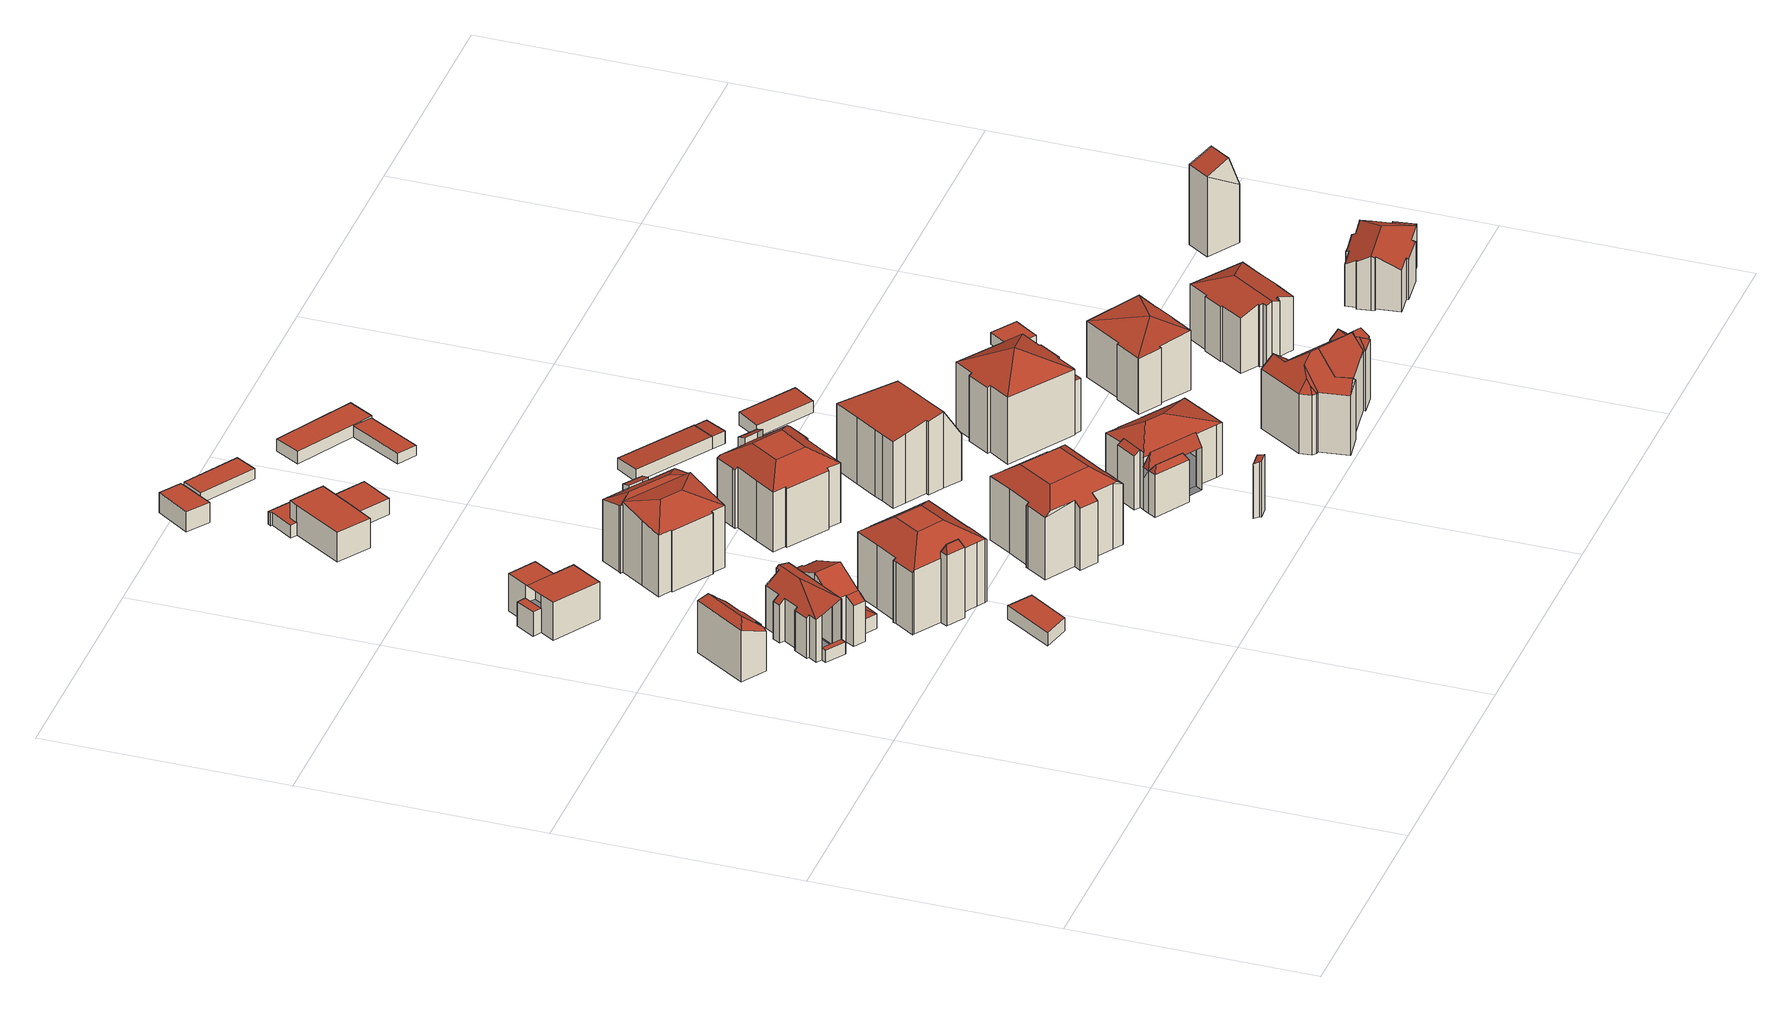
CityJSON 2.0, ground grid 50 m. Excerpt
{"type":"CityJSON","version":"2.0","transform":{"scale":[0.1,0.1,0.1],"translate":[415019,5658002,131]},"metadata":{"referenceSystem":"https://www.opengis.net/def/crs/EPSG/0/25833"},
"CityObjects":{
"building1":{"type":"Building","attributes":{"Dachtyp_tdc":"tdcFreeFormRoof","Gemeindeschluessel":14612000,"Dachneigung":38.51,"QualitaetDacherkennung":31,"Geometrietyp2DReferenz":"3000","measuredHeight":11.96,"function":"31001_9998","roofType":"5000"},"geometry":[{"type":"Solid","lod":"2","boundaries":[[[[0,1,2,3]],[[4,5,6]],[[7,2,1]],[[8,9,10,11,12,13,14,15,16,17]],[[18,5,10,9]],[[5,4,11,10]],[[4,3,12,11]],[[3,2,13,12]],[[2,7,14,13]],[[7,19,15,14]],[[19,20,16,15]],[[20,21,17,16]],[[21,22,8,17]],[[4,6,0,3]],[[18,22,21,20,19,7,1,0,6,5]],[[22,18,9,8]]]],"semantics":{"surfaces":[{"type":"RoofSurface"},{"type":"WallSurface"},{"type":"GroundSurface"}],"values":[[0,1,1,2,1,1,1,1,1,1,1,1,1,0,0,1]]}}]},
"building2":{"type":"Building","attributes":{"Gemeindeschluessel":14612000,"Geometrietyp2DReferenz":"3000","function":"31001_9998","roofType":"9999"},"children":["building2-1","building2-2"]},
"building2-1":{"type":"BuildingPart","attributes":{"Dachtyp_tdc":"tdcPolyFlatRoof","Dachneigung":0,"QualitaetDacherkennung":45,"Geometrietyp2DReferenz":"3000","measuredHeight":2.56,"roofType":"1000"},"parents":["building2"],"geometry":[{"type":"MultiSurface","lod":"2","boundaries":[[[23,24,25,26]],[[27,28,29,30]],[[28,23,26,29]],[[28,27,31,24,23]],[[26,25,32,30,29]]],"semantics":{"surfaces":[{"type":"WallSurface"},{"type":"RoofSurface"},{"type":"GroundSurface"}],"values":[0,0,0,1,2]}}]},
"building2-2":{"type":"BuildingPart","attributes":{"Dachtyp_tdc":"tdcHipAndGableRoof","Dachneigung":37.4,"QualitaetDacherkennung":36,"Geometrietyp2DReferenz":"3000","measuredHeight":12.07,"roofType":"5000"},"parents":["building2"],"geometry":[{"type":"MultiSurface","lod":"2","boundaries":[[[33,34,35,36]],[[34,37,38,35]],[[37,39,40,38]],[[39,41,42,40]],[[41,43,44,42]],[[43,45,46,44]],[[45,47,48,46]],[[47,49,50,48]],[[49,51,52,50]],[[51,53,54,52]],[[53,55,56,54]],[[55,57,30,56]],[[57,58,31,32,30]],[[59,60,61,25,24]],[[60,62,63,61]],[[62,64,65,63]],[[64,33,36,65]],[[60,59,58,66]],[[58,57,55,53,51,66]],[[51,49,47,45,43,41,39,37,34,33,64,62,60,66]],[[36,35,38,40,42,44,46,48,50,52,54,56,30,32,25,61,63,65]]],"semantics":{"surfaces":[{"type":"WallSurface"},{"type":"RoofSurface"},{"type":"GroundSurface"}],"values":[0,0,0,0,0,0,0,0,0,0,0,0,0,0,0,0,0,1,1,1,2]}}]},
"building3":{"type":"Building","attributes":{"Gemeindeschluessel":14612000,"Geometrietyp2DReferenz":"3000","function":"31001_9998","roofType":"9999"},"children":["building3-1","building3-2","building3-3"]},
"building3-1":{"type":"BuildingPart","attributes":{"Dachtyp_tdc":"tdcPolyFlatRoof","Dachneigung":0,"QualitaetDacherkennung":43,"Geometrietyp2DReferenz":"3000","measuredHeight":5.32,"roofType":"1000"},"parents":["building3"],"geometry":[{"type":"MultiSurface","lod":"2","boundaries":[[[67,68,69,70]],[[68,71,72,69]],[[73,67,70,74]],[[73,75,71,68,67]],[[70,69,72,76,74]]],"semantics":{"surfaces":[{"type":"WallSurface"},{"type":"RoofSurface"},{"type":"GroundSurface"}],"values":[0,0,0,1,2]}}]},
"building3-2":{"type":"BuildingPart","attributes":{"Dachtyp_tdc":"tdcPolyFlatRoof","Dachneigung":0,"QualitaetDacherkennung":62,"Geometrietyp2DReferenz":"3000","measuredHeight":8.32,"roofType":"1000"},"parents":["building3"],"geometry":[{"type":"MultiSurface","lod":"2","boundaries":[[[77,78,79,80]],[[81,82,83,72,71]],[[82,77,80,83]],[[82,81,84,78,77]],[[80,79,76,72,83]]],"semantics":{"surfaces":[{"type":"WallSurface"},{"type":"RoofSurface"},{"type":"GroundSurface"}],"values":[0,0,0,1,2]}}]},
"building3-3":{"type":"BuildingPart","attributes":{"Dachtyp_tdc":"tdcPolyFlatRoof","Dachneigung":0,"QualitaetDacherkennung":72,"Geometrietyp2DReferenz":"3000","measuredHeight":8.38,"roofType":"1000"},"parents":["building3"],"geometry":[{"type":"MultiSurface","lod":"2","boundaries":[[[85,86,87,88]],[[86,89,90,87]],[[89,91,73,74,90]],[[85,88,79,78]],[[78,84,91,89,86,85]],[[88,87,90,74,76,79]]],"semantics":{"surfaces":[{"type":"WallSurface"},{"type":"RoofSurface"},{"type":"GroundSurface"}],"values":[0,0,0,0,1,2]}}]},
"building4":{"type":"Building","attributes":{"Gemeindeschluessel":14612000,"Geometrietyp2DReferenz":"3000","function":"31001_9998","roofType":"9999"},"children":["building4-1","building4-2","building4-3"]},
"building4-1":{"type":"BuildingPart","attributes":{"Dachtyp_tdc":"tdcHipAndGableRoof","Dachneigung":10.18,"QualitaetDacherkennung":21,"Geometrietyp2DReferenz":"3000","measuredHeight":4.13,"roofType":"5000"},"parents":["building4"],"geometry":[{"type":"MultiSurface","lod":"2","boundaries":[[[92,93,94,95]],[[93,96,97,94]],[[96,98,99,97]],[[98,100,101,99]],[[100,102,103,101]],[[96,93,104]],[[93,92,105,104]],[[105,106,102,100,98,96,104]],[[103,107,108,95,94,97,99,101]]],"semantics":{"surfaces":[{"type":"WallSurface"},{"type":"RoofSurface"},{"type":"GroundSurface"}],"values":[0,0,0,0,0,1,1,1,2]}}]},
"building4-2":{"type":"BuildingPart","attributes":{"Dachtyp_tdc":"tdcPolyFlatRoof","Dachneigung":28.04,"QualitaetDacherkennung":26,"Geometrietyp2DReferenz":"3000","measuredHeight":10.11,"roofType":"2100"},"parents":["building4"],"geometry":[{"type":"MultiSurface","lod":"2","boundaries":[[[109,110,111,103,102]],[[110,112,113,111]],[[112,114,115,113]],[[112,110,109,116,114]],[[115,107,103,111,113]]],"semantics":{"surfaces":[{"type":"WallSurface"},{"type":"RoofSurface"},{"type":"GroundSurface"}],"values":[0,0,0,1,2]}}]},
"building4-3":{"type":"BuildingPart","attributes":{"Dachtyp_tdc":"tdcGableRoof","Dachneigung":23.94,"QualitaetDacherkennung":25,"Geometrietyp2DReferenz":"3000","measuredHeight":13.7,"roofType":"3100"},"parents":["building4"],"geometry":[{"type":"MultiSurface","lod":"2","boundaries":[[[117,118,119,120]],[[118,121,92,95,119]],[[122,123,115,114]],[[122,124,125,123]],[[124,126,127,125]],[[126,128,129,127]],[[128,130,131,129]],[[130,117,120,131]],[[126,124,122,114,116,132]],[[132,121,118,117,130,128,126]],[[120,119,95,108,107,115,123,125,127,129,131]]],"semantics":{"surfaces":[{"type":"WallSurface"},{"type":"RoofSurface"},{"type":"GroundSurface"}],"values":[0,0,0,0,0,0,0,0,1,1,2]}}]},
"building5":{"type":"Building","attributes":{"Dachtyp_tdc":"tdcPolyFlatRoof","Gemeindeschluessel":14612000,"Dachneigung":0,"QualitaetDacherkennung":79,"Geometrietyp2DReferenz":"3000","measuredHeight":2.95,"function":"31001_9998","roofType":"1000"},"geometry":[{"type":"Solid","lod":"2","boundaries":[[[[133,134,135,136]],[[134,137,138,135]],[[137,139,140,138]],[[139,133,136,140]],[[139,137,134,133]],[[136,135,138,140]]]],"semantics":{"surfaces":[{"type":"WallSurface"},{"type":"RoofSurface"},{"type":"GroundSurface"}],"values":[[0,0,0,0,1,2]]}}]},
"building6":{"type":"Building","attributes":{"Gemeindeschluessel":14612000,"Geometrietyp2DReferenz":"3000","function":"31001_9998","roofType":"9999"},"children":["building6-1","building6-2"]},
"building6-1":{"type":"BuildingPart","attributes":{"Dachtyp_tdc":"tdcFreeFormRoof","Dachneigung":62.91,"QualitaetDacherkennung":16,"Geometrietyp2DReferenz":"3000","measuredHeight":17.29,"roofType":"5000"},"parents":["building6"],"geometry":[{"type":"MultiSurface","lod":"2","boundaries":[[[141,142,143,144,145]],[[146,147,148,149,150]],[[147,141,145,148]],[[151,147,146]],[[152,151,146,142]],[[152,142,141]],[[151,152,141,147]],[[145,144,149,148]]],"semantics":{"surfaces":[{"type":"WallSurface"},{"type":"RoofSurface"},{"type":"GroundSurface"}],"values":[0,0,0,1,1,1,1,2]}}]},
"building6-2":{"type":"BuildingPart","attributes":{"Dachtyp_tdc":"tdcCutTentRoof","Dachneigung":33.25,"QualitaetDacherkennung":57,"Geometrietyp2DReferenz":"3000","measuredHeight":17.59,"roofType":"9999"},"parents":["building6"],"geometry":[{"type":"MultiSurface","lod":"2","boundaries":[[[153,154,155,156]],[[154,157,158,155]],[[157,159,160,158]],[[159,161,162,160]],[[161,163,164,162]],[[163,165,166,164]],[[165,167,168,166]],[[167,150,149,168]],[[143,169,170,144]],[[169,171,172,170]],[[171,173,174,172]],[[173,175,176,174]],[[175,177,178,176]],[[177,179,180,178]],[[179,181,182,180]],[[181,183,184,182]],[[183,185,186,184]],[[185,153,156,186]],[[165,163,161,159,157,187,188]],[[169,143,150,167,165,188,189]],[[181,179,177,175,173,171,169,189,190]],[[157,154,153,185,183,181,190,187]],[[190,189,188,187]],[[156,155,158,160,162,164,166,168,149,144,170,172,174,176,178,180,182,184,186]]],"semantics":{"surfaces":[{"type":"WallSurface"},{"type":"RoofSurface"},{"type":"GroundSurface"}],"values":[0,0,0,0,0,0,0,0,0,0,0,0,0,0,0,0,0,0,1,1,1,1,1,2]}}]},
"building7":{"type":"Building","attributes":{"Gemeindeschluessel":14612000,"Geometrietyp2DReferenz":"3000","function":"31001_9998","roofType":"9999"},"children":["building7-1","building7-2","building7-3"]},
"building7-1":{"type":"BuildingPart","attributes":{"Dachtyp_tdc":"tdcPolyFlatRoof","Dachneigung":19.4,"QualitaetDacherkennung":37,"Geometrietyp2DReferenz":"3000","measuredHeight":14.12,"roofType":"2100"},"parents":["building7"],"geometry":[{"type":"MultiSurface","lod":"2","boundaries":[[[191,192,193,194]],[[192,195,193]],[[196,197,198,199,200]],[[197,191,194,198]],[[197,196,192,191]],[[194,193,199,198]]],"semantics":{"surfaces":[{"type":"WallSurface"},{"type":"RoofSurface"},{"type":"GroundSurface"}],"values":[0,0,0,0,1,2]}}]},
"building7-2":{"type":"BuildingPart","attributes":{"Dachtyp_tdc":"tdcHipRoof","Dachneigung":27.9,"QualitaetDacherkennung":31,"Geometrietyp2DReferenz":"3000","measuredHeight":16.5,"roofType":"3200"},"parents":["building7"],"geometry":[{"type":"MultiSurface","lod":"2","boundaries":[[[201,202,203,204]],[[202,205,206,203]],[[205,207,208,206]],[[201,209,210,211]],[[212,213,214,215]],[[210,212,215,211]],[[214,216,207,205,202,201,211,215]],[[207,216,217,208]],[[216,214,218,217]],[[214,213,219,218]],[[213,212,220,219]],[[212,221,220]],[[210,222,223]],[[210,209,224,222]],[[209,201,204,224]],[[208,217,218,219,220,222,224,204,203,206]]],"semantics":{"surfaces":[{"type":"WallSurface"},{"type":"RoofSurface"},{"type":"GroundSurface"}],"values":[0,0,0,1,1,1,1,0,0,0,0,0,0,0,0,2]}}]},
"building7-3":{"type":"BuildingPart","attributes":{"Dachtyp_tdc":"tdcHipRoof","Dachneigung":30.08,"QualitaetDacherkennung":36,"Geometrietyp2DReferenz":"3000","measuredHeight":15.33,"roofType":"3200"},"parents":["building7"],"geometry":[{"type":"MultiSurface","lod":"2","boundaries":[[[221,225,226,220]],[[225,227,228,226]],[[227,229,230,228]],[[229,200,199,230]],[[195,231,232,193]],[[231,233,234,232]],[[233,235,236,234]],[[235,223,222,236]],[[235,233,231,237]],[[229,227,225,238]],[[231,195,200,229,238,237]],[[225,221,223,235,237,238]],[[220,226,228,230,199,193,232,234,236,222]]],"semantics":{"surfaces":[{"type":"WallSurface"},{"type":"RoofSurface"},{"type":"GroundSurface"}],"values":[0,0,0,0,0,0,0,0,1,1,1,1,2]}}]},
"building8":{"type":"Building","attributes":{"Dachtyp_tdc":"tdcPolyFlatRoof","Gemeindeschluessel":14612000,"Dachneigung":0,"QualitaetDacherkennung":77,"Geometrietyp2DReferenz":"3000","measuredHeight":6.47,"function":"31001_9998","roofType":"1000"},"geometry":[{"type":"Solid","lod":"2","boundaries":[[[[239,240,241,242]],[[240,243,244,241]],[[243,245,246,244]],[[245,247,248,246]],[[247,249,250,248]],[[249,251,252,250]],[[251,239,242,252]],[[251,249,247,245,243,240,239]],[[242,241,244,246,248,250,252]]]],"semantics":{"surfaces":[{"type":"WallSurface"},{"type":"RoofSurface"},{"type":"GroundSurface"}],"values":[[0,0,0,0,0,0,0,1,2]]}}]},
"building9":{"type":"Building","attributes":{"Dachtyp_tdc":"tdcPolyFlatRoof","Gemeindeschluessel":14612000,"Dachneigung":0,"QualitaetDacherkennung":74,"Geometrietyp2DReferenz":"3000","measuredHeight":2.83,"function":"31001_9998","roofType":"1000"},"geometry":[{"type":"Solid","lod":"2","boundaries":[[[[253,254,255,256]],[[254,257,258,255]],[[257,259,260,258]],[[259,261,262,260]],[[261,263,264,262]],[[263,265,266,264]],[[265,267,268,266]],[[267,253,256,268]],[[267,265,263,261,259,257,254,253]],[[256,255,258,260,262,264,266,268]]]],"semantics":{"surfaces":[{"type":"WallSurface"},{"type":"RoofSurface"},{"type":"GroundSurface"}],"values":[[0,0,0,0,0,0,0,0,1,2]]}}]},
"building10":{"type":"Building","attributes":{"Dachtyp_tdc":"tdcPolyFlatRoof","Gemeindeschluessel":14612000,"Dachneigung":0,"QualitaetDacherkennung":57,"Geometrietyp2DReferenz":"3000","measuredHeight":4.33,"function":"31001_9998","roofType":"1000"},"geometry":[{"type":"Solid","lod":"2","boundaries":[[[[269,270,271,272]],[[270,273,274,271]],[[273,275,276,274]],[[275,277,278,276]],[[277,269,272,278]],[[277,275,273,270,269]],[[272,271,274,276,278]]]],"semantics":{"surfaces":[{"type":"WallSurface"},{"type":"RoofSurface"},{"type":"GroundSurface"}],"values":[[0,0,0,0,0,1,2]]}}]},
"building11":{"type":"Building","attributes":{"Dachtyp_tdc":"tdcPolyFlatRoof","Gemeindeschluessel":14612000,"Dachneigung":0,"QualitaetDacherkennung":84,"Geometrietyp2DReferenz":"3000","measuredHeight":3.45,"function":"31001_9998","roofType":"1000"},"geometry":[{"type":"Solid","lod":"2","boundaries":[[[[279,280,281,282]],[[280,283,242,281]],[[283,284,252,242]],[[284,279,282,252]],[[284,283,280,279]],[[282,281,242,252]]]],"semantics":{"surfaces":[{"type":"WallSurface"},{"type":"RoofSurface"},{"type":"GroundSurface"}],"values":[[0,0,0,0,1,2]]}}]},
"building12":{"type":"Building","attributes":{"Dachtyp_tdc":"tdcFreeFormRoof","Gemeindeschluessel":14612000,"Dachneigung":0.105,"QualitaetDacherkennung":52,"Geometrietyp2DReferenz":"3000","measuredHeight":16.97,"function":"31001_9998","roofType":"5000"},"geometry":[{"type":"Solid","lod":"2","boundaries":[[[[285,286,287,288]],[[286,289,290,287]],[[289,291,292,290]],[[291,293,294,292]],[[293,295,296,294]],[[295,297,298,296]],[[297,299,300,298]],[[299,301,302,300]],[[301,303,304,302]],[[303,305,306,304]],[[305,307,308,306]],[[307,309,310,308]],[[309,311,312,310]],[[311,313,314,312]],[[313,315,316,314]],[[315,317,318,316]],[[317,319,320,318]],[[319,321,322,320]],[[321,285,288,322]],[[311,323,324,325,326,315,313]],[[327,328,286,285,321,319,317,326,325]],[[329,330,297,295,293,291,289,328,327]],[[323,309,307,305,303,301,299,330,329,324]],[[325,324,329,327]],[[289,286,328]],[[311,309,323]],[[317,315,326]],[[299,297,330]],[[288,287,290,292,294,296,298,300,302,304,306,308,310,312,314,316,318,320,322]]]],"semantics":{"surfaces":[{"type":"WallSurface"},{"type":"RoofSurface"},{"type":"GroundSurface"}],"values":[[0,0,0,0,0,0,0,0,0,0,0,0,0,0,0,0,0,0,0,1,1,1,1,1,0,0,0,0,2]]}}]},
"building13":{"type":"Building","attributes":{"Gemeindeschluessel":14612000,"Geometrietyp2DReferenz":"3000","function":"31001_9998","roofType":"9999"},"children":["building13-1","building13-2"]},
"building13-1":{"type":"BuildingPart","attributes":{"Dachtyp_tdc":"tdcPolyFlatRoof","Dachneigung":25.23,"QualitaetDacherkennung":44,"Geometrietyp2DReferenz":"3000","measuredHeight":14.77,"roofType":"2100"},"parents":["building13"],"geometry":[{"type":"MultiSurface","lod":"2","boundaries":[[[331,332,333,334,335]],[[336,337,338,339,340]],[[337,331,335,338]],[[337,336,332,331]],[[335,334,339,338]]],"semantics":{"surfaces":[{"type":"WallSurface"},{"type":"RoofSurface"},{"type":"GroundSurface"}],"values":[0,0,0,1,2]}}]},
"building13-2":{"type":"BuildingPart","attributes":{"Dachtyp_tdc":"tdcCutTentRoof","Dachneigung":33.78,"QualitaetDacherkennung":55,"Geometrietyp2DReferenz":"3000","measuredHeight":16.41,"roofType":"9999"},"parents":["building13"],"geometry":[{"type":"MultiSurface","lod":"2","boundaries":[[[341,342,343,344]],[[342,345,346,343]],[[345,347,348,346]],[[347,349,350,348]],[[349,351,352,350]],[[351,353,354,352]],[[353,355,356,354]],[[355,357,358,356]],[[357,359,360,358]],[[359,361,362,360]],[[361,363,364,362]],[[363,365,366,364]],[[365,367,368,366]],[[367,369,370,368]],[[369,371,372,370]],[[371,340,339,372]],[[333,373,374,334]],[[373,375,376,374]],[[375,377,378,376]],[[377,341,344,378]],[[357,355,353,351,349,347,379,380]],[[369,367,365,363,361,359,357,380,381]],[[373,333,340,371,369,381,382]],[[347,345,342,341,377,375,373,382,379]],[[382,381,380,379]],[[344,343,346,348,350,352,354,356,358,360,362,364,366,368,370,372,339,334,374,376,378]]],"semantics":{"surfaces":[{"type":"WallSurface"},{"type":"RoofSurface"},{"type":"GroundSurface"}],"values":[0,0,0,0,0,0,0,0,0,0,0,0,0,0,0,0,0,0,0,0,1,1,1,1,1,2]}}]},
"building14":{"type":"Building","attributes":{"Dachtyp_tdc":"tdcPolyFlatRoof","Gemeindeschluessel":14612000,"Dachneigung":0,"QualitaetDacherkennung":63,"Geometrietyp2DReferenz":"3000","measuredHeight":2.33,"function":"31001_9998","roofType":"1000"},"geometry":[{"type":"Solid","lod":"2","boundaries":[[[[383,384,385,386]],[[384,387,388,385]],[[387,389,390,388]],[[389,383,386,390]],[[389,387,384,383]],[[386,385,388,390]]]],"semantics":{"surfaces":[{"type":"WallSurface"},{"type":"RoofSurface"},{"type":"GroundSurface"}],"values":[[0,0,0,0,1,2]]}}]},
"building15":{"type":"Building","attributes":{"Dachtyp_tdc":"tdcPolyFlatRoof","Gemeindeschluessel":14612000,"Dachneigung":9.27,"QualitaetDacherkennung":29,"Geometrietyp2DReferenz":"3000","measuredHeight":12.15,"function":"31001_9998","roofType":"2100"},"geometry":[{"type":"Solid","lod":"2","boundaries":[[[[391,392,393,394]],[[392,395,396,393]],[[395,397,398,396]],[[397,399,400,398]],[[399,391,394,400]],[[399,397,395,392,391]],[[394,393,396,398,400]]]],"semantics":{"surfaces":[{"type":"WallSurface"},{"type":"RoofSurface"},{"type":"GroundSurface"}],"values":[[0,0,0,0,0,1,2]]}}]},
"building16":{"type":"Building","attributes":{"Gemeindeschluessel":14612000,"Geometrietyp2DReferenz":"3000","function":"31001_9998","roofType":"9999"},"children":["building16-1","building16-2"]},
"building16-1":{"type":"BuildingPart","attributes":{"Dachtyp_tdc":"tdcPolyFlatRoof","Dachneigung":0,"QualitaetDacherkennung":47,"Geometrietyp2DReferenz":"3000","measuredHeight":2.73,"roofType":"1000"},"parents":["building16"],"geometry":[{"type":"MultiSurface","lod":"2","boundaries":[[[401,402,403,404]],[[402,405,406,403]],[[405,407,408,409,406]],[[410,401,404,411,412]],[[410,407,405,402,401]],[[404,403,406,409,411]]],"semantics":{"surfaces":[{"type":"WallSurface"},{"type":"RoofSurface"},{"type":"GroundSurface"}],"values":[0,0,0,0,1,2]}}]},
"building16-2":{"type":"BuildingPart","attributes":{"Dachtyp_tdc":"tdcPolyFlatRoof","Dachneigung":3.04,"QualitaetDacherkennung":81,"Geometrietyp2DReferenz":"3000","measuredHeight":2.46,"roofType":"2100"},"parents":["building16"],"geometry":[{"type":"MultiSurface","lod":"2","boundaries":[[[413,414,415,416]],[[414,412,411,415]],[[408,413,416,409]],[[408,412,414,413]],[[416,415,411,409]]],"semantics":{"surfaces":[{"type":"WallSurface"},{"type":"RoofSurface"},{"type":"GroundSurface"}],"values":[0,0,0,1,2]}}]},
"building17":{"type":"Building","attributes":{"Gemeindeschluessel":14612000,"Dachtyp_tdc":"tdcHipAndGableRoof","Dachneigung":10.62,"QualitaetDacherkennung":22,"Geometrietyp2DReferenz":"3000","measuredHeight":16.78,"function":"31001_9998","roofType":"5000"},"geometry":[{"type":"Solid","lod":"2","boundaries":[[[[417,418,419,420]],[[418,421,422,419]],[[421,423,424,422]],[[423,425,426,424]],[[425,427,428,426]],[[427,429,430,428]],[[429,431,432,430]],[[431,433,434,432]],[[433,435,436,434]],[[435,437,438,436]],[[437,439,440,438]],[[439,441,442,440]],[[441,443,444,442]],[[443,445,446,444]],[[445,447,448,446]],[[447,449,450,448]],[[449,417,420,450]],[[445,443,441,451]],[[441,439,437,435,433,431,429,427,425,451]],[[425,423,421,418,417,449,447,445,451]],[[420,419,422,424,426,428,430,432,434,436,438,440,442,444,446,448,450]]]],"semantics":{"surfaces":[{"type":"WallSurface"},{"type":"RoofSurface"},{"type":"GroundSurface"}],"values":[[0,0,0,0,0,0,0,0,0,0,0,0,0,0,0,0,0,1,1,1,2]]}}]},
"building18":{"type":"Building","attributes":{"Gemeindeschluessel":14612000,"Dachtyp_tdc":"tdcPolyFlatRoof","Dachneigung":3.82,"QualitaetDacherkennung":83,"Geometrietyp2DReferenz":"3000","measuredHeight":2.7,"function":"31001_2463","roofType":"2100"},"geometry":[{"type":"Solid","lod":"2","boundaries":[[[[452,453,454,455]],[[453,456,457,454]],[[456,458,459,457]],[[458,452,455,459]],[[458,456,453,452]],[[455,454,457,459]]]],"semantics":{"surfaces":[{"type":"WallSurface"},{"type":"RoofSurface"},{"type":"GroundSurface"}],"values":[[0,0,0,0,1,2]]}}]},
"building19":{"type":"Building","attributes":{"Gemeindeschluessel":14612000,"Geometrietyp2DReferenz":"3000","function":"31001_9998","roofType":"9999"},"children":["building19-1","building19-2","building19-3","building19-4"]},
"building19-1":{"type":"BuildingPart","attributes":{"Dachtyp_tdc":"tdcPolyFlatRoof","Dachneigung":28.82,"QualitaetDacherkennung":41,"Geometrietyp2DReferenz":"3000","measuredHeight":12.56,"roofType":"2100"},"parents":["building19"],"geometry":[{"type":"MultiSurface","lod":"2","boundaries":[[[460,461,462]],[[460,463,464,461]],[[463,465,466,464]],[[465,467,468,466]],[[467,469,470,471,468]],[[467,465,463,460,469]],[[471,461,464,466,468]]],"semantics":{"surfaces":[{"type":"WallSurface"},{"type":"RoofSurface"},{"type":"GroundSurface"}],"values":[0,0,0,0,0,1,2]}}]},
"building19-2":{"type":"BuildingPart","attributes":{"Dachtyp_tdc":"tdcFreeFormRoof","Dachneigung":75.92,"QualitaetDacherkennung":25,"Geometrietyp2DReferenz":"3000","measuredHeight":12.61,"roofType":"5000"},"parents":["building19"],"geometry":[{"type":"MultiSurface","lod":"2","boundaries":[[[472,473,474,475]],[[476,477,478]],[[479,476,478,473]],[[479,473,472]],[[476,479,472,477]],[[475,474,480,481,461]]],"semantics":{"surfaces":[{"type":"WallSurface"},{"type":"RoofSurface"},{"type":"GroundSurface"}],"values":[0,1,1,1,1,2]}}]},
"building19-3":{"type":"BuildingPart","attributes":{"Dachtyp_tdc":"tdcFreeFormRoof","Dachneigung":58.16,"QualitaetDacherkennung":13,"Geometrietyp2DReferenz":"3000","measuredHeight":10.66,"roofType":"5000"},"parents":["building19"],"geometry":[{"type":"MultiSurface","lod":"2","boundaries":[[[482,483,484,485]],[[483,486,481,484]],[[486,487,461,481]],[[486,483,488]],[[483,482,489,488]],[[482,490,489]],[[490,486,488,489]],[[481,480,485,484,481,461]],[[490,482,485,480]]],"semantics":{"surfaces":[{"type":"WallSurface"},{"type":"RoofSurface"},{"type":"GroundSurface"}],"values":[0,0,0,1,1,1,1,2,0]}}]},
"building19-4":{"type":"BuildingPart","attributes":{"Dachtyp_tdc":"tdcHipRoof","Dachneigung":23.86,"QualitaetDacherkennung":37,"Geometrietyp2DReferenz":"3000","measuredHeight":14.15,"roofType":"3200"},"parents":["building19"],"geometry":[{"type":"MultiSurface","lod":"2","boundaries":[[[491,492,493,494]],[[492,495,496,493]],[[495,497,498,496]],[[497,499,500,498]],[[499,501,502,500]],[[501,503,504,502]],[[503,505,506,504]],[[507,508,509,471]],[[470,507,471]],[[508,510,511,509]],[[510,512,513,511]],[[512,491,494,513]],[[508,507,470,462,514]],[[503,501,499,497,515]],[[462,516,505,503,515,514]],[[497,495,492,491,512,510,508,514,515]],[[494,493,496,498,500,502,504,506,475,461,471,509,511,513]],[[505,516,472,475,506]]],"semantics":{"surfaces":[{"type":"WallSurface"},{"type":"RoofSurface"},{"type":"GroundSurface"}],"values":[0,0,0,0,0,0,0,0,0,0,0,0,1,1,1,1,2,0]}}]},
"building20":{"type":"Building","attributes":{"Dachtyp_tdc":"tdcPolyFlatRoof","Gemeindeschluessel":14612000,"Dachneigung":4.11,"QualitaetDacherkennung":76,"Geometrietyp2DReferenz":"3000","measuredHeight":2.75,"function":"31001_9998","roofType":"2100"},"geometry":[{"type":"Solid","lod":"2","boundaries":[[[[517,518,519,520]],[[518,458,459,519]],[[458,521,457,459]],[[521,517,520,457]],[[521,458,518,517]],[[520,519,459,457]]]],"semantics":{"surfaces":[{"type":"WallSurface"},{"type":"RoofSurface"},{"type":"GroundSurface"}],"values":[[0,0,0,0,1,2]]}}]},
"building21":{"type":"Building","attributes":{"Dachtyp_tdc":"tdcPolyFlatRoof","Gemeindeschluessel":14612000,"Dachneigung":2.9,"QualitaetDacherkennung":64,"Geometrietyp2DReferenz":"3000","measuredHeight":2.85,"function":"31001_9998","roofType":"2100"},"geometry":[{"type":"Solid","lod":"2","boundaries":[[[[522,523,524,525]],[[523,526,527,524]],[[526,528,529,527]],[[528,522,525,529]],[[528,526,523,522]],[[525,524,527,529]]]],"semantics":{"surfaces":[{"type":"WallSurface"},{"type":"RoofSurface"},{"type":"GroundSurface"}],"values":[[0,0,0,0,1,2]]}}]},
"building22":{"type":"Building","attributes":{"Gemeindeschluessel":14612000,"Geometrietyp2DReferenz":"3000","function":"31001_9998","roofType":"9999"},"children":["building22-1","building22-2","building22-3"]},
"building22-1":{"type":"BuildingPart","attributes":{"Dachtyp_tdc":"tdcFreeFormRoof","Dachneigung":48.57,"QualitaetDacherkennung":22,"Geometrietyp2DReferenz":"3000","measuredHeight":13.56,"roofType":"5000"},"parents":["building22"],"geometry":[{"type":"MultiSurface","lod":"2","boundaries":[[[530,531,532,533]],[[531,534,535,532]],[[534,536,537,535]],[[538,539,534,531]],[[538,531,530]],[[539,538,530,536]],[[539,536,534]],[[537,533,532,535]]],"semantics":{"surfaces":[{"type":"WallSurface"},{"type":"RoofSurface"},{"type":"GroundSurface"}],"values":[0,0,0,1,1,1,1,2]}}]},
"building22-2":{"type":"BuildingPart","attributes":{"Dachtyp_tdc":"tdcTentRoof","Dachneigung":27.45,"QualitaetDacherkennung":51,"Geometrietyp2DReferenz":"3000","measuredHeight":18.66,"roofType":"3500"},"parents":["building22"],"geometry":[{"type":"MultiSurface","lod":"2","boundaries":[[[540,541,542,543]],[[541,544,545,542]],[[544,546,547,548,545]],[[549,550,551]],[[549,552,553,550]],[[552,554,555,553]],[[554,556,557,555]],[[556,558,559,557]],[[558,560,561,559]],[[560,562,563,561]],[[562,564,565,563]],[[564,566,530,533,565]],[[567,540,543,537,536]],[[552,549,568,546,544,541,540,569]],[[554,552,569]],[[564,562,560,558,556,554,569]],[[540,567,566,564,569]],[[543,542,545,548,570,550,553,555,557,559,561,563,565,533,537]]],"semantics":{"surfaces":[{"type":"WallSurface"},{"type":"RoofSurface"},{"type":"GroundSurface"}],"values":[0,0,0,0,0,0,0,0,0,0,0,0,0,1,1,1,1,2]}}]},
"building22-3":{"type":"BuildingPart","attributes":{"Dachtyp_tdc":"tdcPolyFlatRoof","Dachneigung":6.93,"QualitaetDacherkennung":48,"Geometrietyp2DReferenz":"3000","measuredHeight":11.78,"roofType":"2100"},"parents":["building22"],"geometry":[{"type":"MultiSurface","lod":"2","boundaries":[[[571,551,550,572]],[[547,573,574,548]],[[573,571,572,574]],[[573,547,575,551,571]],[[572,550,570,548,574]]],"semantics":{"surfaces":[{"type":"WallSurface"},{"type":"RoofSurface"},{"type":"GroundSurface"}],"values":[0,0,0,1,2]}}]},
"building23":{"type":"Building","attributes":{"Dachtyp_tdc":"tdcFreeFormRoof","Gemeindeschluessel":14612000,"Dachneigung":37.5,"QualitaetDacherkennung":21,"Geometrietyp2DReferenz":"3000","measuredHeight":18.26,"function":"31001_9998","roofType":"5000"},"geometry":[{"type":"Solid","lod":"2","boundaries":[[[[576,577,578,579]],[[577,580,581,578]],[[580,582,583,581]],[[582,584,585,583]],[[584,586,587,585]],[[586,588,589,587]],[[588,590,591,589]],[[590,592,593,591]],[[592,594,595,593]],[[594,596,597,595]],[[596,598,599,597]],[[598,600,601,599]],[[600,602,603,601]],[[602,604,605,603]],[[604,606,607,605]],[[606,608,609,607]],[[608,610,611,609]],[[610,612,613,611]],[[612,614,615,613]],[[614,576,579,615]],[[616,614,612]],[[617,618,616,612,610]],[[619,620,621,622,617,610,608]],[[619,608,606]],[[620,619,606,604]],[[623,624,621,620,604,602]],[[625,626,627,623,602,600]],[[625,600,598]],[[626,625,598,596]],[[628,627,626,596,594]],[[628,594,592]],[[629,624,623,627,628,592,590]],[[630,629,590,588]],[[630,588,586]],[[624,629,630,586,584]],[[631,622,621,624,584,582]],[[632,631,582,580]],[[632,580,577]],[[618,617,622,631,632,577,576]],[[616,618,576,614]],[[579,578,581,583,585,587,589,591,593,595,597,599,601,603,605,607,609,611,613,615]]]],"semantics":{"surfaces":[{"type":"WallSurface"},{"type":"RoofSurface"},{"type":"GroundSurface"}],"values":[[0,0,0,0,0,0,0,0,0,0,0,0,0,0,0,0,0,0,0,0,1,1,1,0,1,1,1,1,1,1,0,1,1,0,1,1,1,0,1,1,2]]}}]},
"building24":{"type":"Building","attributes":{"Gemeindeschluessel":14612000,"Geometrietyp2DReferenz":"3000","function":"31001_9998","roofType":"9999"},"children":["building24-1","building24-2"]},
"building24-1":{"type":"BuildingPart","attributes":{"Dachtyp_tdc":"tdcTentRoof","Dachneigung":10,"QualitaetDacherkennung":32,"Geometrietyp2DReferenz":"3000","measuredHeight":13.82,"roofType":"3500"},"parents":["building24"],"geometry":[{"type":"MultiSurface","lod":"2","boundaries":[[[633,634,635,636,637]],[[638,639,640]],[[638,641,642,639]],[[641,643,644,642]],[[643,645,646,644]],[[645,647,648,646]],[[647,649,650,648]],[[649,651,652,650]],[[651,653,654,652]],[[653,655,656,654]],[[655,657,658,656]],[[657,633,637,658]],[[641,638,634,633,657,659]],[[649,647,645,643,641,659]],[[655,653,651,649,659]],[[657,655,659]],[[637,636,660,639,642,644,646,648,650,652,654,656,658]]],"semantics":{"surfaces":[{"type":"WallSurface"},{"type":"RoofSurface"},{"type":"GroundSurface"}],"values":[0,0,0,0,0,0,0,0,0,0,0,0,1,1,1,1,2]}}]},
"building24-2":{"type":"BuildingPart","attributes":{"Dachtyp_tdc":"tdcGableRoof","Dachneigung":13.65,"QualitaetDacherkennung":11,"Geometrietyp2DReferenz":"3000","measuredHeight":10.24,"roofType":"3100"},"parents":["building24"],"geometry":[{"type":"MultiSurface","lod":"2","boundaries":[[[635,661,662,636]],[[661,663,664,662]],[[663,665,666,664]],[[665,667,668,666]],[[667,669,670,668]],[[669,640,639,670]],[[665,663,661,635,671]],[[671,640,669,667,665]],[[639,660,636,662,664,666,668,670]]],"semantics":{"surfaces":[{"type":"WallSurface"},{"type":"RoofSurface"},{"type":"GroundSurface"}],"values":[0,0,0,0,0,0,1,1,2]}}]},
"building25":{"type":"Building","attributes":{"Dachtyp_tdc":"tdcPolyFlatRoof","Gemeindeschluessel":14612000,"Dachneigung":0,"QualitaetDacherkennung":31,"Geometrietyp2DReferenz":"3000","measuredHeight":2.5,"function":"31001_9998","roofType":"1000"},"geometry":[{"type":"Solid","lod":"2","boundaries":[[[[672,673,674,675]],[[673,676,677,674]],[[676,678,679,677]],[[678,672,675,679]],[[678,676,673,672]],[[675,674,677,679]]]],"semantics":{"surfaces":[{"type":"WallSurface"},{"type":"RoofSurface"},{"type":"GroundSurface"}],"values":[[0,0,0,0,1,2]]}}]},
"building26":{"type":"Building","attributes":{"Gemeindeschluessel":14612000,"Geometrietyp2DReferenz":"3000","function":"31001_9998","roofType":"9999"},"children":["building26-1","building26-2"]},
"building26-1":{"type":"BuildingPart","attributes":{"Dachtyp_tdc":"tdcHipAndGableRoof","Dachneigung":20.3,"QualitaetDacherkennung":48,"Geometrietyp2DReferenz":"3000","measuredHeight":14.2,"roofType":"5000"},"parents":["building26"],"geometry":[{"type":"MultiSurface","lod":"2","boundaries":[[[680,681,682]],[[680,683,684,681]],[[683,685,686,684]],[[685,687,688,686]],[[687,689,690,688]],[[689,691,692,690]],[[691,693,694,692]],[[693,695,696,694]],[[695,697,698,696]],[[697,699,700,698]],[[699,701,702,700]],[[701,703,704,702]],[[703,705,706,704]],[[705,707,708,706]],[[707,709,710,708]],[[709,711,712,710]],[[711,713,714,712]],[[713,715,716,714]],[[715,717,718,716]],[[717,719,718]],[[715,713,720]],[[713,711,709,707,705,703,701,699,697,695,693,720]],[[693,691,689,687,685,683,680,717,715,720]],[[681,684,686,688,690,692,694,696,698,700,702,704,706,708,710,712,714,716,718]]],"semantics":{"surfaces":[{"type":"WallSurface"},{"type":"RoofSurface"},{"type":"GroundSurface"}],"values":[0,0,0,0,0,0,0,0,0,0,0,0,0,0,0,0,0,0,0,0,1,1,1,2]}}]},
"building26-2":{"type":"BuildingPart","attributes":{"Dachtyp_tdc":"tdcFreeFormRoof","Dachneigung":46.02,"QualitaetDacherkennung":5,"Geometrietyp2DReferenz":"3000","measuredHeight":10.43,"roofType":"5000"},"parents":["building26"],"geometry":[{"type":"MultiSurface","lod":"2","boundaries":[[[721,722,723,724]],[[722,725,726,723]],[[725,727,728,726]],[[727,682,681,728]],[[719,729,730,718]],[[729,721,724,730]],[[682,727,725,722,731]],[[722,721,732,731]],[[721,729,719,732]],[[719,682,731,732]],[[724,723,726,728,681,718,730]]],"semantics":{"surfaces":[{"type":"WallSurface"},{"type":"RoofSurface"},{"type":"GroundSurface"}],"values":[0,0,0,0,0,0,1,1,1,1,2]}}]},
"building27":{"type":"Building","attributes":{"Gemeindeschluessel":14612000,"Geometrietyp2DReferenz":"3000","function":"31001_9998","roofType":"9999"},"children":["building27-1","building27-2"]},
"building27-1":{"type":"BuildingPart","attributes":{"Dachtyp_tdc":"tdcHipAndGableRoof","Dachneigung":25.63,"QualitaetDacherkennung":59,"Geometrietyp2DReferenz":"3000","measuredHeight":11.8,"roofType":"5000"},"parents":["building27"],"geometry":[{"type":"MultiSurface","lod":"2","boundaries":[[[733,734,735,736]],[[734,737,738,735]],[[737,739,740,738]],[[739,741,742,740]],[[741,743,744,742]],[[743,745,746,744]],[[745,747,748,746]],[[747,749,750,748]],[[749,751,752,750]],[[751,753,754,752]],[[753,755,756,754]],[[755,757,758,756]],[[757,759,760,758]],[[759,761,762,760]],[[761,763,764,762]],[[763,765,766,764]],[[765,767,766]],[[768,769,770,771,772]],[[769,773,774,770]],[[773,775,776,774]],[[775,733,736,776]],[[769,768,765,763,777]],[[763,761,759,757,755,753,751,749,747,745,743,777]],[[743,741,739,737,734,733,775,773,769,777]],[[736,735,738,740,742,744,746,748,750,752,754,756,758,760,762,764,766,771,770,774,776]]],"semantics":{"surfaces":[{"type":"WallSurface"},{"type":"RoofSurface"},{"type":"GroundSurface"}],"values":[0,0,0,0,0,0,0,0,0,0,0,0,0,0,0,0,0,0,0,0,0,1,1,1,2]}}]},
"building27-2":{"type":"BuildingPart","attributes":{"Dachtyp_tdc":"tdcPolyFlatRoof","Dachneigung":3.19,"QualitaetDacherkennung":56,"Geometrietyp2DReferenz":"3000","measuredHeight":7.82,"roofType":"2100"},"parents":["building27"],"geometry":[{"type":"MultiSurface","lod":"2","boundaries":[[[778,772,771,779]],[[767,780,781,766]],[[780,782,783,781]],[[782,784,785,783]],[[784,778,779,785]],[[784,782,780,767,772,778]],[[779,771,766,781,783,785]]],"semantics":{"surfaces":[{"type":"WallSurface"},{"type":"RoofSurface"},{"type":"GroundSurface"}],"values":[0,0,0,0,0,1,2]}}]},
"building28":{"type":"Building","attributes":{"Dachtyp_tdc":"tdcGableRoof","Gemeindeschluessel":14612000,"Dachneigung":68.79,"QualitaetDacherkennung":2,"Geometrietyp2DReferenz":"3000","measuredHeight":19.61,"function":"31001_9998","roofType":"3100"},"geometry":[{"type":"Solid","lod":"2","boundaries":[[[[786,787,788,789]],[[787,790,791,788]],[[790,792,793,791]],[[792,786,789,793]],[[790,787,794]],[[786,792,795]],[[787,786,795,794]],[[792,790,794,795]],[[789,788,791,793]]]],"semantics":{"surfaces":[{"type":"WallSurface"},{"type":"RoofSurface"},{"type":"GroundSurface"}],"values":[[0,0,0,0,0,0,1,1,2]]}}]}
},
"vertices":[
[39,809,187],[92,892,187],[71,906,182],[2,798,182],[52,766,155],[69,792,160],[57,772,160],[103,885,177],[106,827,68],[79,785,68],[69,792,68],[52,766,68],[2,798,68],[71,906,68],[103,885,68],[99,879,68],[117,867,68],[96,834,68],[79,785,150],[99,879,177],[117,867,160],[96,834,160],[106,827,150],
[123,674,88],[129,684,88],[129,684,62],[123,674,62],[168,658,88],[162,649,88],[162,649,62],[168,658,62],[168,659,88],[168,659,62],
[143,741,150],[148,738,155],[148,738,62],[143,741,62],[168,769,155],[168,769,62],[158,776,145],[158,776,62],[167,791,145],[167,791,62],[178,784,155],[178,784,62],[198,816,155],[198,816,62],[223,799,178],[223,799,62],[227,806,178],[227,806,62],[233,802,183],[233,802,62],[253,790,177],[253,790,62],[184,682,177],[184,682,62],[168,658,177],[168,659,178],[129,684,160],[118,691,155],[118,691,62],[130,709,155],[130,709,62],[125,712,150],[125,712,62],[200,751,183],
[9,1205,132],[33,1244,132],[33,1244,79],[9,1205,79],[50,1234,132],[50,1234,79],[26,1195,132],[26,1195,79],[47,1229,132],[47,1229,79],
[129,1241,162],[101,1196,162],[101,1196,79],[129,1241,79],[50,1234,162],[75,1275,162],[75,1275,79],[47,1229,162],
[141,1171,162],[102,1107,162],[102,1107,79],[141,1171,79],[8,1165,162],[8,1165,79],[26,1195,162],
[271,707,90],[308,684,90],[308,684,56],[271,707,56],[271,625,88],[271,625,56],[239,645,88],[239,645,56],[236,641,87],[236,641,56],[231,644,87],[231,644,56],[276,684,97],[262,693,97],[234,649,88],[234,649,56],[262,693,56],
[231,644,154],[222,631,145],[222,631,56],[199,646,145],[199,646,56],[210,664,157],[210,664,56],[234,649,157],
[274,767,162],[299,751,162],[299,751,56],[274,767,56],[271,707,185],[211,665,157],[211,665,56],[184,682,157],[184,682,56],[212,726,193],[212,726,56],[253,790,159],[253,790,56],[278,773,159],[278,773,56],[262,693,193],
[336,315,71],[399,414,71],[399,414,42],[336,315,42],[447,383,71],[447,383,42],[394,301,71],[394,301,42],
[338,512,199],[347,526,199],[347,526,183],[347,526,43],[338,512,43],[383,503,199],[374,489,199],[374,489,43],[383,503,43],[383,503,183],[372,501,216],[349,515,216],
[498,631,180],[496,628,183],[496,628,43],[498,631,43],[525,610,183],[525,610,43],[465,515,183],[465,515,43],[469,513,180],[469,513,43],[440,468,180],[440,468,43],[436,470,183],[436,470,43],[420,480,183],[420,480,43],[294,560,183],[294,560,43],[290,562,179],[290,562,43],[316,603,179],[316,603,43],[319,609,179],[319,609,43],[323,606,183],[323,606,43],[353,652,183],[353,652,43],[383,700,183],[383,700,43],[412,681,183],[412,681,43],[414,685,180],[414,685,43],[453,599,219],[419,546,219],[366,578,219],[401,633,219],
[400,1125,207],[390,1110,213],[390,1110,72],[400,1125,72],[390,1110,207],[353,1135,213],[362,1150,207],[362,1150,72],[353,1135,72],[353,1135,207],
[352,948,208],[326,965,208],[326,965,72],[352,948,72],[325,962,206],[325,962,72],[243,1014,206],[243,1014,72],[378,988,217],[409,1035,228],[335,1025,237],[277,1121,227],[245,1073,216],[219,1032,207],[291,1053,237],[245,1016,207],[245,1016,72],[219,1032,72],[245,1073,72],[277,1121,72],[277,1121,220],[409,1035,72],[409,1035,220],[378,988,72],
[272,1124,220],[272,1124,72],[275,1128,218],[275,1128,72],[301,1168,207],[301,1168,72],[443,1076,207],[443,1076,72],[418,1037,218],[418,1037,72],[414,1032,220],[414,1032,72],[395,1070,225],[314,1122,225],
[199,1629,166],[163,1574,166],[163,1574,101],[199,1629,101],[98,1616,166],[98,1616,101],[161,1716,166],[161,1716,101],[172,1733,166],[172,1733,101],[234,1694,166],[234,1694,101],[238,1691,166],[238,1691,101],
[256,1729,128],[234,1694,128],[234,1694,100],[256,1729,100],[172,1733,128],[172,1733,100],[161,1716,128],[161,1716,100],[149,1724,128],[149,1724,100],[179,1770,128],[179,1770,100],[176,1772,128],[176,1772,100],[180,1778,128],[180,1778,100],
[148,1881,146],[104,1912,146],[104,1912,102],[148,1881,102],[150,1980,146],[150,1980,102],[192,1952,146],[192,1952,102],[189,1947,146],[189,1947,102],
[321,1639,136],[281,1577,136],[281,1577,101],[321,1639,101],[199,1629,136],[238,1691,136],
[604,342,173],[613,356,182],[613,356,37],[604,342,37],[552,393,174],[552,393,37],[579,435,174],[579,435,37],[581,439,174],[581,439,37],[586,436,178],[586,436,37],[617,484,178],[617,484,37],[647,532,177],[647,532,37],[680,511,176],[680,511,37],[682,514,173],[682,514,37],[766,461,172],[766,461,37],[764,458,174],[764,458,37],[796,437,174],[796,437,37],[734,341,175],[734,341,37],[738,338,171],[738,338,37],[711,295,171],[711,295,37],[691,307,182],[691,307,37],[648,334,182],[648,334,37],[639,320,172],[639,320,37],[795,436,175],[738,426,207],[693,356,207],[699,302,182],[614,404,207],[563,387,183],[660,478,207],[647,531,178],
[630,979,198],[620,965,206],[620,965,192],[620,965,59],[630,979,59],[583,988,206],[593,1004,198],[593,1004,59],[583,988,59],[583,988,192],
[644,886,188],[639,890,192],[639,890,59],[644,886,59],[608,842,191],[608,842,59],[582,801,191],[582,801,59],[557,818,191],[557,818,59],[554,814,188],[554,814,59],[471,868,188],[471,868,59],[473,871,191],[473,871,59],[448,887,191],[448,887,59],[474,927,191],[474,927,59],[506,975,192],[506,975,59],[501,978,187],[501,978,59],[505,985,187],[505,985,59],[530,1023,187],[530,1023,59],[535,1019,192],[535,1019,59],[582,988,192],[582,988,59],[668,934,192],[668,934,59],[673,930,188],[673,930,59],[648,891,188],[648,891,59],[566,863,223],[507,901,223],[545,960,223],[605,922,223],
[342,1893,122],[317,1851,122],[317,1851,99],[342,1893,99],[208,1919,122],[208,1919,99],[233,1960,122],[233,1960,99],
[922,102,129],[913,110,127],[913,110,8],[922,102,8],[946,114,127],[946,114,8],[948,100,130],[948,100,8],[923,97,130],[923,97,8],
[400,1795,120],[428,1846,120],[428,1846,93],[400,1795,93],[587,1756,120],[587,1756,93],[558,1705,120],[558,1705,115],[558,1705,93],[518,1727,120],[518,1727,93],[518,1727,117],
[497,1598,115],[458,1620,117],[458,1620,93],[497,1598,93],
[863,725,142],[858,728,152],[858,728,50],[863,725,50],[833,690,152],[833,690,50],[802,640,152],[802,640,50],[766,663,218],[766,663,50],[736,682,211],[736,682,50],[739,687,211],[739,687,50],[697,713,202],[697,713,50],[672,729,196],[672,729,50],[689,755,196],[689,755,50],[700,773,196],[700,773,50],[729,818,196],[729,818,50],[762,869,196],[762,869,50],[843,818,169],[843,818,50],[894,785,152],[894,785,50],[899,781,142],[899,781,50],[865,728,142],[865,728,50],[838,776,218],
[579,1197,95],[609,1244,92],[609,1244,68],[579,1197,68],[759,1146,92],[759,1146,68],[729,1100,95],[729,1100,68],
[842,300,158],[842,300,32],[842,300,147],[847,308,158],[847,308,32],[835,315,150],[835,315,32],[862,357,150],[862,357,32],[874,349,158],[874,349,145],[874,349,32],
[948,233,126],[939,219,126],[939,219,32],[948,233,32],[845,288,158],[842,300,126],[833,286,126],[937,230,158],[902,242,32],[833,286,32],
[893,228,125],[824,271,125],[824,271,32],[893,228,32],[833,286,125],[842,300,98],[836,274,139],[890,240,139],[902,242,125],
[974,350,142],[973,348,144],[973,348,32],[974,350,32],[1047,300,144],[1047,300,32],[1060,293,144],[1060,293,32],[1039,261,145],[1039,261,32],[1021,232,146],[1021,232,32],[1000,200,147],[1000,200,32],[988,207,147],[988,207,32],[874,349,146],[902,393,144],[902,393,32],[927,377,144],[927,377,32],[929,379,142],[929,379,32],[919,322,174],[955,299,174],[948,233,147],
[784,1130,91],[754,1084,95],[754,1084,68],[784,1130,68],[759,1146,91],
[812,1042,80],[841,1086,83],[841,1086,54],[812,1042,54],[952,1014,83],[952,1014,54],[924,970,80],[924,970,54],
[1079,650,160],[1090,668,160],[1090,668,36],[1079,650,36],[1123,646,160],[1123,646,36],[1112,629,160],[1112,629,36],[1091,655,172],[1109,643,172],
[1115,627,181],[1090,587,181],[1090,587,36],[1115,627,36],[1095,584,178],[1095,584,36],[1067,540,178],[1067,540,153],[1067,540,36],[1035,501,181],[1035,501,36],[1035,501,154],[1033,498,181],[1033,498,36],[900,583,183],[900,583,36],[929,627,183],[929,627,36],[924,630,180],[924,630,36],[953,676,180],[953,676,36],[958,673,183],[958,673,36],[983,712,183],[983,712,36],[1079,650,182],[1112,629,181],[1062,543,181],[1007,606,223],[1062,543,36],
[1050,492,152],[1050,492,36],[1076,534,152],[1076,534,36],[1062,543,154],
[1146,101,140],[1204,193,140],[1204,193,9],[1146,101,9],[1252,162,140],[1252,162,9],[1248,156,140],[1248,156,9],[1334,101,140],[1334,101,9],[1336,105,140],[1336,105,9],[1369,84,140],[1369,84,9],[1367,80,140],[1367,80,9],[1377,74,140],[1377,74,9],[1372,40,140],[1372,40,9],[1362,39,140],[1362,39,9],[1362,35,140],[1362,35,9],[1322,30,140],[1322,30,9],[1322,35,140],[1322,35,9],[1223,21,140],[1223,21,9],[1224,16,140],[1224,16,9],[1170,8,140],[1170,8,9],[1162,69,140],[1162,69,9],[1157,69,140],[1157,69,9],[1149,75,140],[1149,75,9],[1161,82,151],[1197,107,171],[1173,94,160],[1197,12,162],[1192,45,161],[1227,90,192],[1219,102,187],[1344,64,160],[1342,64,161],[1340,49,156],[1339,56,156],[1345,63,161],[1374,57,153],[1340,74,156],[1353,94,156],[1209,148,162],[1228,178,162],
[1316,434,155],[1317,434,155],[1317,434,117],[1317,434,24],[1316,434,24],[1292,395,155],[1292,395,24],[1292,395,109],[1263,350,155],[1263,350,24],[1201,390,150],[1201,390,24],[1199,386,149],[1199,386,24],[1155,415,146],[1155,415,24],[1156,416,146],[1156,416,24],[1190,469,146],[1190,469,24],[1193,467,147],[1193,467,24],[1243,546,147],[1243,546,24],[1346,479,155],[1346,479,24],[1275,433,162],[1296,402,24],
[1321,431,117],[1321,431,24],[1337,420,117],[1337,420,24],[1317,389,126],[1317,389,24],[1312,382,109],[1312,382,24],[1296,392,109],[1296,392,24],[1296,402,126],
[1244,694,60],[1277,744,60],[1277,744,34],[1244,694,34],[1327,711,60],[1327,711,34],[1294,661,60],[1294,661,34],
[1492,260,132],[1492,260,13],[1492,260,104],[1467,220,131],[1467,220,13],[1434,240,146],[1434,240,13],[1431,236,146],[1431,236,13],[1426,239,148],[1426,239,13],[1420,230,148],[1420,230,13],[1404,240,155],[1404,240,13],[1393,247,150],[1393,247,13],[1399,256,150],[1399,256,13],[1393,260,148],[1393,260,13],[1396,264,148],[1396,264,13],[1361,286,134],[1361,286,13],[1391,332,134],[1391,332,13],[1387,334,133],[1387,334,13],[1412,373,133],[1412,373,13],[1415,371,134],[1415,371,13],[1441,412,134],[1441,412,13],[1545,345,132],[1545,345,13],[1517,300,132],[1517,300,13],[1517,300,104],[1464,334,155],
[1538,287,104],[1512,247,104],[1512,247,13],[1538,287,13],[1508,250,104],[1508,250,13],[1495,258,104],[1495,258,13],[1520,298,104],[1520,298,13],[1509,264,117],[1521,283,117],
[1712,78,90],[1711,83,93],[1711,83,2],[1712,78,2],[1669,77,93],[1669,77,2],[1662,126,117],[1662,126,2],[1657,125,117],[1657,125,2],[1656,132,120],[1656,132,2],[1652,160,105],[1652,160,2],[1657,161,105],[1657,161,2],[1654,183,93],[1654,183,2],[1700,190,93],[1700,190,2],[1699,196,90],[1699,196,2],[1715,198,90],[1715,198,2],[1742,202,90],[1742,202,2],[1759,205,90],[1759,205,2],[1760,198,93],[1760,198,2],[1806,205,93],[1806,205,2],[1809,183,93],[1809,183,2],[1809,183,80],[1820,105,93],[1821,100,93],[1821,100,2],[1820,105,2],[1820,105,80],[1773,93,93],[1773,93,2],[1774,86,90],[1774,86,2],[1761,147,120],
[1847,108,79],[1847,108,2],[1814,183,80],[1814,183,2],[1819,150,80],[1819,150,2],[1840,153,79],[1840,153,2],
[1710,470,191],[1739,514,191],[1739,514,15],[1710,470,15],[1804,471,142],[1804,471,15],[1776,429,142],[1776,429,15],[1782,486,211],[1754,443,211]
]}
